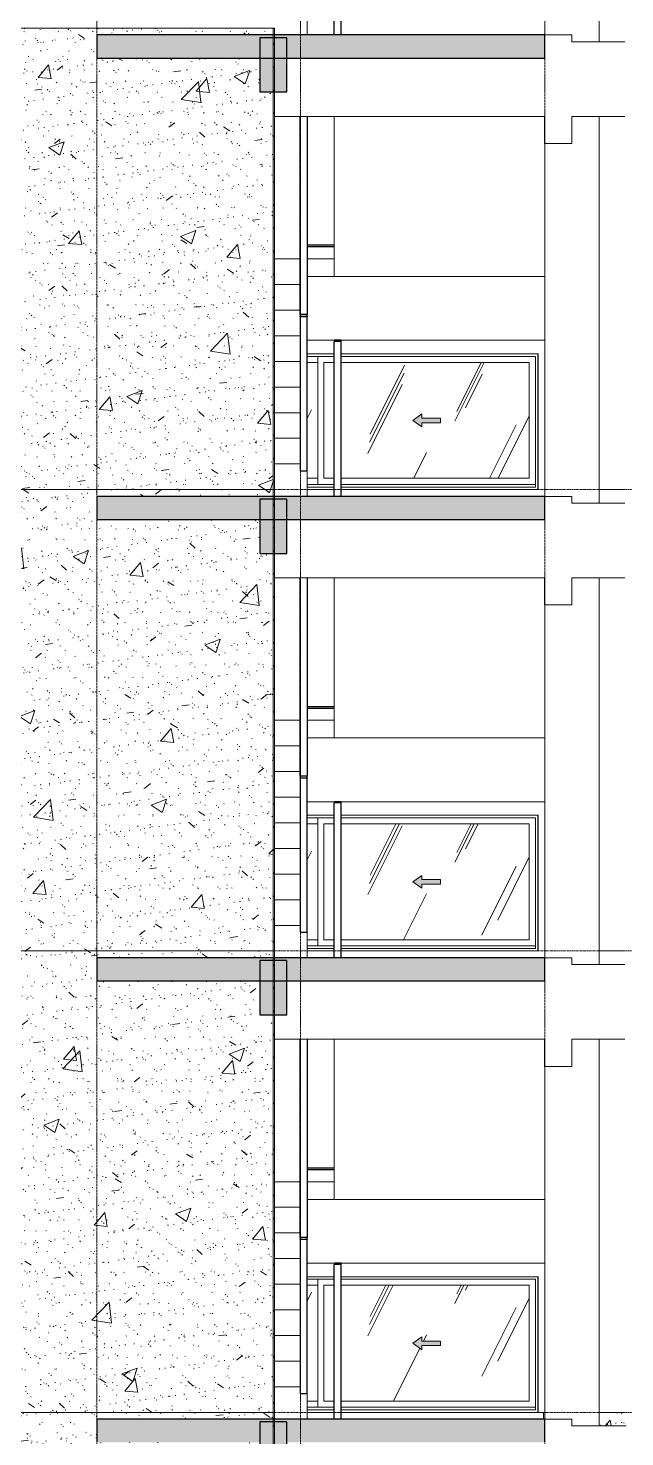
# Model space of a CAD drawing. Header units: millimetres. Extents: x 25061 to 259291, y -8723 to 35400.
# Drawn here: x 114447 to 118842, y 15620 to 26000 of the extents above; entities that cross this region are included whole.
import ezdxf

# ---------------------------------------------------------------- set-up
doc = ezdxf.new("R2010")
doc.units = ezdxf.units.MM
for name, pattern in [('1 NÉT CALL OUT', [6, 3, -3]), ('Centre', [31.75, 6.35, -4.7625, 15.875, -4.7625]), ('Dash 1_8_', [6.35, 3.175, -3.175]), ('Grid Line', [22.225, 12.7, -3.175, 3.175, -3.175])]:
    doc.linetypes.add(name, pattern=pattern)
for name, color, linetype, lineweight in [('0-1', 7, 'Continuous', 5), ('A-AREA', 32, 'Dash 1_8_', 9), ('A-DETL-GENF', 92, 'Continuous', 9), ('A-FLOR-1', 10, 'Continuous', 25), ('A-FLOR-LEVL-2', 51, 'Centre', 9), ('A-FLOR-PATT-1', 7, 'Continuous', 9), ('A-GLAZ', 151, 'Continuous', 9), ('A-GLAZ-1', 7, '1 NÉT CALL OUT', 9), ('A-GLAZ-2', 151, '1 NÉT CALL OUT', 9), ('A-WALL', 113, 'Continuous', 9), ('A-WALL-PATT-4', 111, 'Continuous', 9), ('I-WALL', 2, 'Continuous', 9), ('I-WALL-3', 2, 'Continuous', 18), ('S-BEAM-1', 12, 'Continuous', 5), ('S-BEAM-2', 10, 'Continuous', 25), ('S-BEAM-3', 7, 'Continuous', 9), ('S-COLS-1', 7, 'Continuous', 9), ('S-GRID-1', 1, 'Grid Line', 9), ('S-STRS', 31, 'Continuous', 9)]:
    doc.layers.add(name, color=color, linetype=linetype, lineweight=lineweight)
pattern_1 = [(45, (81080.3, 14125), (-84.8528, 84.8528), [])]
pattern_2 = [(50, (81080.3, 14125), (1165.978, -102.01), [121.92, -1341.12]), (355, (81080.3, 14125), (-225.554, 1222.763), [97.536, -1072.896]), (100.451, (81177.5, 14116.5), (940.433, 1120.746), [103.616, -1139.776]), (46.184, (81080.3, 14450.1), (1734.906, -269.074), [182.88, -2011.68]), (96.636, (81224.9, 14427.7), (1519.38, 1583.536), [155.424, -1709.665]), (351.184, (81080.3, 14450.1), (1519.39, 1583.52), [146.304, -1609.344]), (21, (81242.9, 14368.8), (970.332, -654.498), [121.92, -1341.12]), (326, (81242.9, 14368.8), (395.533, 1178.804), [97.536, -1072.896]), (71.451, (81323.7, 14314.3), (1365.87, 524.296), [103.616, -1139.776]), (37.5, (81080.3, 14125), (19.767, 541.1527), [53.645, -1006.246, 53.645, -1035.507, -1076.96]), (37.5, (81080.3, 14125), (19.767, 541.1527), [-2149.043, 53.645, -1023.315]), (7.5, (81080.3, 14125), (427.646, 641.156), [53.645, -567.334, 53.645, -981.862, -410.464]), (7.5, (81080.3, 14125), (427.646, 641.156), [-1656.486, 53.645, -356.819]), (327.5, (80717.8, 14125), (867.782, -36.665), [53.645, -352.755, 53.645, -1214.323, -1682.496]), (327.5, (80717.8, 14125), (867.782, -36.665), [-1674.368, 53.645, -1628.85]), (317.5, (80555.2, 14125), (948.028, 162.731), [53.645, -474.675, 53.645, -788.416, -1194.816]), (317.5, (80555.2, 14125), (948.028, 162.731), [-1370.38, 53.645, -1141.17])]
pattern_3 = [(37.5, (81080.3, 14125), (-5.1206, 156.61216), [5.364, -118.181, 5.364, -132.812, -132.08]), (37.5, (81080.3, 14125), (-5.1206, 156.61216), [-261.722, 5.364, -126.716]), (7.5, (81080.3, 14125), (143.847, 229.3842), [5.364, -61.285, 5.364, -105.989, -42.672]), (7.5, (81080.3, 14125), (143.847, 229.3842), [-178.003, 5.364, -37.308]), (327.5, (80980.33, 14125), (253.1176, 0.4601), [5.364, -35.276, 5.364, -140.94, -191.008]), (327.5, (80980.33, 14125), (253.1176, 0.4601), [-186.944, 5.364, -185.644]), (317.5, (80980.33, 14125), (244.3381, 71.3376), [5.364, -14.956, 5.364, -90.546, -109.728]), (317.5, (80980.33, 14125), (244.3381, 71.3376), [-116.23, 5.364, -104.364])]
pattern_4 = [(63.435, (82989.9, 14236.3), (-0.002, 1625.6), [567.96, -3066.99]), (63.435, (81364.3, 14236.3), (-0.002, 1625.6), [567.96, -3066.99]), (63.435, (83768.1, 14550.35), (-0.002, 1625.6), [567.96, -3066.99]), (63.435, (82142.5, 14550.35), (-0.002, 1625.6), [567.96, -3066.99]), (63.435, (83650.3, 14439.5), (-0.002, 1625.6), [567.96, -3066.99]), (63.435, (82024.7, 14439.5), (-0.002, 1625.6), [567.96, -3066.99]), (63.435, (83530.26, 15074.4), (-0.002, 1625.6), [276.055, -3358.896]), (63.435, (81904.66, 15074.4), (-0.002, 1625.6), [276.055, -3358.896]), (63.435, (83451.74, 14976.15), (-0.002, 1625.6), [567.96, -3066.99]), (63.435, (81826.14, 14976.15), (-0.002, 1625.6), [567.96, -3066.99]), (63.435, (83465.6, 15046.7), (-0.002, 1625.6), [567.96, -3066.99]), (63.435, (81840, 15046.7), (-0.002, 1625.6), [567.96, -3066.99]), (63.435, (82809.74, 14737.2), (-0.002, 1625.6), [567.96, -3066.99]), (63.435, (81184.14, 14737.2), (-0.002, 1625.6), [567.96, -3066.99]), (63.435, (82823.6, 14820.35), (-0.002, 1625.6), [567.96, -3066.99]), (63.435, (81198, 14820.35), (-0.002, 1625.6), [567.96, -3066.99]), (63.435, (82827.3, 14880.3), (-0.002, 1625.6), [567.96, -3066.99]), (63.435, (81201.7, 14880.3), (-0.002, 1625.6), [567.96, -3066.99])]

# ---------------------------------------------------------------- blocks, each defined once
blk = doc.blocks.new('NCV_TKTC_KET CAU_rvt-1-TKCS_MẶT CẮT 1')
at = {"layer": 'A-FLOR-PATT-1'}
h = blk.add_hatch(color=256, dxfattribs=at)
h.paths.add_polyline_path([(42653, 25780), (45953, 25780), (45953, 25950), (42653, 25950)])
h.paths.add_polyline_path([(118253, 25780), (118253, 25950), (114953, 25950), (114953, 25780), (117941, 25780)])
h = blk.add_hatch(color=256, dxfattribs=at)
h.paths.add_polyline_path([(42653, 22380), (45953, 22380), (45953, 22550), (42653, 22550), (42653, 22523)])
h.paths.add_polyline_path([(115542, 22380), (118253, 22380), (118253, 22550), (114953, 22550), (114953, 22380)])
h = blk.add_hatch(color=256, dxfattribs=at)
h.paths.add_polyline_path([(45953, 18980), (45953, 19150), (42653, 19150), (42653, 18980), (45153, 18980)])
h.paths.add_polyline_path([(118253, 18980), (118253, 19150), (114953, 19150), (114953, 18980), (117941, 18980)])
h = blk.add_hatch(color=256, dxfattribs=at)
h.paths.add_polyline_path([(45953, 15580), (45953, 15750), (42653, 15750), (42653, 15580), (45153, 15580)])
h.paths.add_polyline_path([(118253, 15580), (118253, 15750), (114953, 15750), (114953, 15580), (117941, 15580)])
at = {"layer": 'S-BEAM-1'}
for points in [[(116353, 25530), (116353, 25930), (116153, 25930), (116153, 25530), (116342, 25530)], [(116353, 22130), (116353, 22530), (116153, 22530), (116153, 22130), (116342, 22130)], [(116353, 18730), (116353, 19130), (116153, 19130), (116153, 18730), (116342, 18730)], [(116353, 15330), (116353, 15730), (116153, 15730), (116153, 15330), (116342, 15330)]]:
    blk.add_hatch(color=256, dxfattribs=at).paths.add_polyline_path(points)
at = {"layer": 'A-FLOR-1'}
for p, q in [((118253, 25950), (114953, 25950)), ((114953, 25950), (114953, 25780)), ((118253, 25780), (118253, 25950)), ((114953, 25780), (118253, 25780)), ((118253, 22550), (114953, 22550)), ((114953, 22550), (114953, 22380)), ((118253, 22380), (118253, 22550)), ((114953, 22380), (118253, 22380)), ((118253, 19150), (114953, 19150)), ((114953, 19150), (114953, 18980)), ((118253, 18980), (118253, 19150)), ((114953, 18980), (118253, 18980)), ((118253, 15750), (114953, 15750)), ((114953, 15750), (114953, 15580)), ((118253, 15580), (118253, 15750))]:
    blk.add_line(p, q, dxfattribs=at)
at = {"layer": 'S-BEAM-2'}
for p, q in [((116353, 25930), (116153, 25930)), ((116153, 25930), (116153, 25530)), ((116353, 25530), (116353, 25930)), ((116153, 25530), (116353, 25530)), ((116353, 22530), (116153, 22530)), ((116153, 22530), (116153, 22130)), ((116353, 22130), (116353, 22530)), ((116153, 22130), (116353, 22130)), ((116353, 19130), (116153, 19130)), ((116153, 19130), (116153, 18730)), ((116353, 18730), (116353, 19130)), ((116153, 18730), (116353, 18730)), ((116353, 15730), (116153, 15730)), ((116153, 15730), (116153, 15330)), ((116353, 15330), (116353, 15730))]:
    blk.add_line(p, q, dxfattribs=at)
at = {"layer": 'S-BEAM-3'}
for p, q in [((118253, 25950), (118452, 25950)), ((118452, 25900), (118452, 25950)), ((118452, 25900), (118842, 25900)), ((116263, 25350), (118252, 25350)), ((118252, 25150), (118252, 25350)), ((118452, 25350), (118452, 25150)), ((118452, 25350), (118842, 25350)), ((118452, 25150), (118252, 25150)), ((116503, 23700), (116703, 23700)), ((116753, 23700), (118253, 23700)), ((118253, 22550), (118452, 22550)), ((118452, 22500), (118452, 22550)), ((118452, 22500), (118842, 22500)), ((116263, 21950), (118252, 21950)), ((118252, 21750), (118252, 21950)), ((118452, 21950), (118452, 21750)), ((118452, 21950), (118842, 21950)), ((118452, 21750), (118252, 21750)), ((116503, 20300), (116703, 20300)), ((116753, 20300), (118253, 20300)), ((118253, 19150), (118452, 19150)), ((118452, 19100), (118452, 19150)), ((118452, 19100), (118842, 19100)), ((116263, 18550), (118252, 18550)), ((118252, 18350), (118252, 18550)), ((118452, 18550), (118452, 18350)), ((118452, 18550), (118842, 18550)), ((118452, 18350), (118252, 18350)), ((116503, 16900), (116703, 16900)), ((116753, 16900), (118253, 16900)), ((118253, 15750), (118452, 15750)), ((118452, 15700), (118452, 15750)), ((118452, 15700), (118852, 15700))]:
    blk.add_line(p, q, dxfattribs=at)
at = {"layer": 'S-COLS-1'}
for p, q in [((118253, 25950), (118253, 28750)), ((118653, 25900), (118653, 28750)), ((118653, 22500), (118653, 25350)), ((118253, 22550), (118253, 25150)), ((118653, 19100), (118653, 21950)), ((118253, 19150), (118253, 21750)), ((118653, 15700), (118653, 18550)), ((118253, 15750), (118253, 18350))]:
    blk.add_line(p, q, dxfattribs=at)
blk = doc.blocks.new('Railing - 50 x 10mm-952828-TKCS_MẶT CẮT 1')
at = {"layer": ''}
for p, q in [((44153, 27091), (44203, 27091)), ((44153, 25950), (44153, 27091)), ((44203, 25950), (44203, 27091))]:
    blk.add_line(p, q, dxfattribs=at)
blk = doc.blocks.new('Railing - 50 x 10mm-952826-TKCS_MẶT CẮT 1')
at = {"layer": ''}
for p, q in [((44403, 23877), (44403, 23873)), ((44453, 23873), (44453, 23877)), ((44403, 23873), (44453, 23873)), ((44403, 22739), (44403, 23873)), ((44453, 23873), (44453, 22739)), ((44453, 22739), (44403, 22739))]:
    blk.add_line(p, q, dxfattribs=at)
blk = doc.blocks.new('Railing - Railing-948113-TKCS_MẶT CẮT 1')
at = {"layer": ''}
for p, q in [((116702, 24400), (116502, 24400)), ((116502, 24390), (116702, 24390))]:
    blk.add_line(p, q, dxfattribs=at)
at = {"extrusion": (0, 0, -1), "zscale": -1}
for name in ['Railing - 50 x 10mm-952828-TKCS_MẶT CẮT 1', 'Railing - 50 x 10mm-952826-TKCS_MẶT CẮT 1']:
    blk.add_blockref(name, (-160905, 0), dxfattribs=at)
blk = doc.blocks.new('Top Rail Type - Top Rail_Internal_-948122-TKCS_MẶT CẮT 1')
at = {"layer": ''}
for p, q in [((116753, 10100), (116703, 10100)), ((116703, 10100), (116703, 10091)), ((116753, 10091), (116753, 10100)), ((116452, 6889), (116452, 8350)), ((116502, 8350), (116502, 6889)), ((116452, 6889), (116452, 6877)), ((116502, 6889), (116452, 6889)), ((116452, 6877), (116502, 6877)), ((116502, 6877), (116502, 6889))]:
    blk.add_line(p, q, dxfattribs=at)
blk = doc.blocks.new('1_FAMILY RVT - W01-WxH 1000x3200-V61-TKCS_MẶT CẮT 1')
at = {"layer": 'A-GLAZ'}
h = blk.add_hatch(dxfattribs=at)
h.set_pattern_fill('FP_2', color=256, style=0, pattern_type=2)
h.set_pattern_definition(pattern_4)
h.paths.add_polyline_path([(116580, 15883), (116580, 16737), (116503, 16737), (116503, 15883)])
h = blk.add_hatch(dxfattribs=at)
h.set_pattern_fill('FP_2', color=256, style=0, pattern_type=2)
h.set_pattern_definition(pattern_4)
h.paths.add_polyline_path([(117484, 15883), (118139, 15883), (118139, 16737), (116753, 16737), (116753, 15883), (117348, 15883)])
h.paths.add_polyline_path([(116703, 15883), (116703, 16737), (116625, 16737), (116625, 15883)])
h.paths.add_polyline_path([(117348, 16262), (117280, 16310), (117348, 16357), (117348, 16326), (117484, 16326), (117484, 16293), (117348, 16293)])
at = {"layer": 'A-GLAZ-2'}
blk.add_hatch(color=256, dxfattribs=at).paths.add_polyline_path([(117348, 16262), (117348, 16293), (117484, 16293), (117484, 16326), (117348, 16326), (117348, 16357), (117280, 16310)])
at = {"layer": 'A-DETL-GENF'}
for p, q in [((117280, 16310), (117348, 16357)), ((117280, 16310), (117348, 16357)), ((117348, 16262), (117280, 16310)), ((117280, 16310), (117348, 16262)), ((117348, 16357), (117348, 16326)), ((117348, 16357), (117348, 16326)), ((117348, 16326), (117484, 16326)), ((117484, 16326), (117348, 16326)), ((117484, 16326), (117484, 16293)), ((117484, 16326), (117484, 16293)), ((117484, 16293), (117348, 16293)), ((117348, 16293), (117348, 16262)), ((117484, 16293), (117348, 16293)), ((117348, 16293), (117348, 16262))]:
    blk.add_line(p, q, dxfattribs=at)
at = {"layer": 'A-GLAZ'}
for p, q in [((116503, 16800), (116703, 16800)), ((116703, 16781), (116503, 16781)), ((116503, 16737), (116580, 16737)), ((116580, 15838), (116580, 16781)), ((116703, 16737), (116625, 16737)), ((116625, 16737), (116625, 15883)), ((116753, 16800), (118203, 16800)), ((118184, 16781), (116753, 16781)), ((118139, 16737), (116753, 16737)), ((118139, 15883), (118139, 16737)), ((118184, 15819), (118184, 16781)), ((118203, 16800), (118203, 15800)), ((116580, 15883), (116503, 15883)), ((116625, 15883), (116703, 15883)), ((116753, 15883), (118139, 15883)), ((116503, 15838), (116703, 15838)), ((116503, 15819), (116703, 15819)), ((116703, 15800), (116503, 15800)), ((116703, 15838), (116580, 15838)), ((116753, 15838), (118184, 15838)), ((118184, 15838), (116753, 15838)), ((116753, 15819), (118184, 15819)), ((118203, 15800), (116753, 15800))]:
    blk.add_line(p, q, dxfattribs=at)
blk = doc.blocks.new('1_FAMILY RVT - W01-WxH 1000x3200-V118-TKCS_MẶT CẮT 1')
at = {"layer": 'A-GLAZ'}
h = blk.add_hatch(dxfattribs=at)
h.set_pattern_fill('FP_2', color=256, style=0, pattern_type=2)
h.set_pattern_definition(pattern_4)
h.paths.add_polyline_path([(116580, 19283), (116580, 20137), (116503, 20137), (116503, 19283)])
h = blk.add_hatch(dxfattribs=at)
h.set_pattern_fill('FP_2', color=256, style=0, pattern_type=2)
h.set_pattern_definition(pattern_4)
h.paths.add_polyline_path([(118139, 19283), (118139, 20137), (116753, 20137), (116753, 19283), (117941, 19283)])
h.paths.add_polyline_path([(116625, 19283), (116703, 19283), (116703, 20137), (116625, 20137), (116625, 19288)])
h.paths.add_polyline_path([(117348, 19662), (117280, 19710), (117348, 19757), (117348, 19726), (117484, 19726), (117484, 19693), (117348, 19693)])
at = {"layer": 'A-GLAZ-2'}
blk.add_hatch(color=256, dxfattribs=at).paths.add_polyline_path([(117348, 19662), (117348, 19693), (117484, 19693), (117484, 19726), (117348, 19726), (117348, 19757), (117280, 19710)])
at = {"layer": 'A-DETL-GENF'}
for p, q in [((117280, 19710), (117348, 19757)), ((117280, 19710), (117348, 19757)), ((117348, 19757), (117348, 19726)), ((117348, 19757), (117348, 19726)), ((117348, 19726), (117484, 19726)), ((117484, 19726), (117348, 19726)), ((117484, 19726), (117484, 19693)), ((117484, 19726), (117484, 19693)), ((117348, 19662), (117280, 19710)), ((117280, 19710), (117348, 19662)), ((117484, 19693), (117348, 19693)), ((117348, 19693), (117348, 19662)), ((117484, 19693), (117348, 19693)), ((117348, 19693), (117348, 19662))]:
    blk.add_line(p, q, dxfattribs=at)
at = {"layer": 'A-GLAZ'}
for p, q in [((116503, 20200), (116703, 20200)), ((116703, 20181), (116503, 20181)), ((116580, 19238), (116580, 20181)), ((116753, 20200), (118203, 20200)), ((118184, 20181), (116753, 20181)), ((118184, 19219), (118184, 20181)), ((118203, 20200), (118203, 19200)), ((116503, 20137), (116580, 20137)), ((116703, 20137), (116625, 20137)), ((116625, 20137), (116625, 19283)), ((118139, 20137), (116753, 20137)), ((118139, 19283), (118139, 20137)), ((116580, 19283), (116503, 19283)), ((116503, 19238), (116703, 19238)), ((116503, 19219), (116703, 19219)), ((116703, 19238), (116580, 19238)), ((116625, 19283), (116703, 19283)), ((116753, 19283), (118139, 19283)), ((116753, 19238), (118184, 19238)), ((118184, 19238), (116753, 19238)), ((116753, 19219), (118184, 19219)), ((116703, 19200), (116503, 19200)), ((118203, 19200), (116753, 19200))]:
    blk.add_line(p, q, dxfattribs=at)
blk = doc.blocks.new('1_FAMILY RVT - W01-WxH 1000x3200-V120-TKCS_MẶT CẮT 1')
at = {"layer": 'A-GLAZ'}
h = blk.add_hatch(dxfattribs=at)
h.set_pattern_fill('FP_2', color=256, style=0, pattern_type=2)
h.set_pattern_definition(pattern_4)
h.paths.add_polyline_path([(116580, 22683), (116580, 23537), (116503, 23537), (116503, 22683), (116542, 22683)])
h = blk.add_hatch(dxfattribs=at)
h.set_pattern_fill('FP_2', color=256, style=0, pattern_type=2)
h.set_pattern_definition(pattern_4)
h.paths.add_polyline_path([(117280, 22683), (118139, 22683), (118139, 23537), (116753, 23537), (116753, 22683), (117142, 22683)])
h.paths.add_polyline_path([(116625, 22683), (116703, 22683), (116703, 23537), (116625, 23537), (116625, 22688)])
h.paths.add_polyline_path([(117348, 23062), (117280, 23110), (117348, 23157), (117348, 23126), (117484, 23126), (117484, 23093), (117348, 23093)])
at = {"layer": 'A-GLAZ-2'}
blk.add_hatch(color=256, dxfattribs=at).paths.add_polyline_path([(117348, 23062), (117348, 23093), (117484, 23093), (117484, 23126), (117348, 23126), (117348, 23157), (117280, 23110)])
at = {"layer": 'A-DETL-GENF'}
for p, q in [((117280, 23110), (117348, 23157)), ((117280, 23110), (117348, 23157)), ((117348, 23157), (117348, 23126)), ((117348, 23157), (117348, 23126)), ((117348, 23062), (117280, 23110)), ((117280, 23110), (117348, 23062)), ((117348, 23126), (117484, 23126)), ((117484, 23126), (117348, 23126)), ((117484, 23093), (117348, 23093)), ((117348, 23093), (117348, 23062)), ((117484, 23093), (117348, 23093)), ((117348, 23093), (117348, 23062)), ((117484, 23126), (117484, 23093)), ((117484, 23126), (117484, 23093))]:
    blk.add_line(p, q, dxfattribs=at)
at = {"layer": 'A-GLAZ'}
for p, q in [((116503, 23600), (116703, 23600)), ((116703, 23581), (116503, 23581)), ((116580, 22638), (116580, 23581)), ((116753, 23600), (118203, 23600)), ((118184, 23581), (116753, 23581)), ((118184, 22619), (118184, 23581)), ((118203, 23600), (118203, 22600)), ((116503, 23537), (116580, 23537)), ((116703, 23537), (116625, 23537)), ((116625, 23537), (116625, 22683)), ((118139, 23537), (116753, 23537)), ((118139, 22683), (118139, 23537)), ((116580, 22683), (116503, 22683)), ((116503, 22638), (116703, 22638)), ((116703, 22638), (116580, 22638)), ((116625, 22683), (116703, 22683)), ((116753, 22683), (118139, 22683)), ((116753, 22638), (118184, 22638)), ((118184, 22638), (116753, 22638)), ((116503, 22619), (116703, 22619)), ((116703, 22600), (116503, 22600)), ((116753, 22619), (118184, 22619)), ((118203, 22600), (116753, 22600))]:
    blk.add_line(p, q, dxfattribs=at)

msp = doc.modelspace()

# ---------------------------------------------------------------- hatches: boundary and pattern name
at = {"layer": 'A-WALL-PATT-4'}
h = msp.add_hatch(dxfattribs=at)
h.set_pattern_fill('FP_4', color=256, style=0, pattern_type=2)
h.set_pattern_definition(pattern_2)
h.paths.add_polyline_path([(114741.9, 22600), (116252.6, 22600), (116252.6, 25530), (116152.6, 25530), (116152.6, 25780), (114952.6, 25780), (114952.6, 25950), (116252.6, 25950), (116252.6, 26000), (114352.6, 26000), (114352.6, 22600)])
h = msp.add_hatch(dxfattribs=at)
h.set_pattern_fill('FP_5', color=256, style=0, pattern_type=2)
h.set_pattern_definition(pattern_3)
h.paths.add_polyline_path([(114741.9, 22600), (116252.6, 22600), (116252.6, 25530), (116152.6, 25530), (116152.6, 25780), (114952.6, 25780), (114952.6, 25950), (116252.6, 25950), (116252.6, 26000), (114352.6, 26000), (114352.6, 22600)])
h = msp.add_hatch(dxfattribs=at)
h.set_pattern_fill('FP_3', color=256, style=0, pattern_type=2)
h.set_pattern_definition(pattern_1)
h.paths.add_polyline_path([(116252.6, 22600), (116262.6, 22600), (116262.6, 26000), (116252.6, 26000), (116252.6, 23131.4)])
h = msp.add_hatch(dxfattribs=at)
h.set_pattern_fill('FP_4', color=256, style=0, pattern_type=2)
h.set_pattern_definition(pattern_2)
h.paths.add_polyline_path([(114741.9, 19200), (116252.6, 19200), (116252.6, 22130), (116152.6, 22130), (116152.6, 22380), (114952.6, 22380), (114952.6, 22550), (116252.6, 22550), (116252.6, 22600), (114352.6, 22600), (114352.6, 19200)])
h = msp.add_hatch(dxfattribs=at)
h.set_pattern_fill('FP_5', color=256, style=0, pattern_type=2)
h.set_pattern_definition(pattern_3)
h.paths.add_polyline_path([(114741.9, 19200), (116252.6, 19200), (116252.6, 22130), (116152.6, 22130), (116152.6, 22380), (114952.6, 22380), (114952.6, 22550), (116252.6, 22550), (116252.6, 22600), (114352.6, 22600), (114352.6, 19200)])
h = msp.add_hatch(dxfattribs=at)
h.set_pattern_fill('FP_3', color=256, style=0, pattern_type=2)
h.set_pattern_definition(pattern_1)
h.paths.add_polyline_path([(116252.6, 19200), (116262.6, 19200), (116262.6, 22600), (116252.6, 22600), (116252.6, 19482)])
h = msp.add_hatch(dxfattribs=at)
h.set_pattern_fill('FP_4', color=256, style=0, pattern_type=2)
h.set_pattern_definition(pattern_2)
h.paths.add_polyline_path([(114352.6, 15800), (116252.6, 15800), (116252.6, 18730), (116152.6, 18730), (116152.6, 18980), (114952.6, 18980), (114952.6, 19150), (116252.6, 19150), (116252.6, 19200), (114352.6, 19200), (114352.6, 15832.7)])
h = msp.add_hatch(dxfattribs=at)
h.set_pattern_fill('FP_5', color=256, style=0, pattern_type=2)
h.set_pattern_definition(pattern_3)
h.paths.add_polyline_path([(114352.6, 15800), (116252.6, 15800), (116252.6, 18730), (116152.6, 18730), (116152.6, 18980), (114952.6, 18980), (114952.6, 19150), (116252.6, 19150), (116252.6, 19200), (114352.6, 19200), (114352.6, 15832.7)])
h = msp.add_hatch(dxfattribs=at)
h.set_pattern_fill('FP_3', color=256, style=0, pattern_type=2)
h.set_pattern_definition(pattern_1)
h.paths.add_polyline_path([(116252.6, 15800), (116262.6, 15800), (116262.6, 19200), (116252.6, 19200), (116252.6, 15832.7)])
h = msp.add_hatch(dxfattribs=at)
h.set_pattern_fill('FP_4', color=256, style=0, pattern_type=2)
h.set_pattern_definition(pattern_2)
h.paths.add_polyline_path([(114352.6, 12400), (116252.6, 12400), (116252.6, 15330), (116152.6, 15330), (116152.6, 15580), (114952.6, 15580), (114952.6, 15750), (116252.6, 15750), (116252.6, 15800), (114352.6, 15800), (114352.6, 13399.9)])
h = msp.add_hatch(dxfattribs=at)
h.set_pattern_fill('FP_5', color=256, style=0, pattern_type=2)
h.set_pattern_definition(pattern_3)
h.paths.add_polyline_path([(114352.6, 12400), (116252.6, 12400), (116252.6, 15330), (116152.6, 15330), (116152.6, 15580), (114952.6, 15580), (114952.6, 15750), (116252.6, 15750), (116252.6, 15800), (114352.6, 15800), (114352.6, 13399.9)])
h = msp.add_hatch(dxfattribs=at)
h.set_pattern_fill('FP_3', color=256, style=0, pattern_type=2)
h.set_pattern_definition(pattern_1)
h.paths.add_polyline_path([(116262.6, 12400), (116262.6, 15800), (116252.6, 15800), (116252.6, 12400)])
h = msp.add_hatch(dxfattribs=at)
h.set_pattern_fill('FP_4', color=256, style=0, pattern_type=2)
h.set_pattern_definition(pattern_2)
h.paths.add_polyline_path([(118252.6, 12400), (118252.5, 15150), (118242.6, 15150), (118242.6, 12400)])
h.paths.add_polyline_path([(118852.2, 15700), (118852.4, 15700), (118852.4, 15800), (118652.6, 15800), (118652.6, 15700), (118842.5, 15700)])
h.paths.add_polyline_path([(118242.6, 15750), (118252.6, 15750), (118252.5, 15800), (118242.6, 15800)])
h = msp.add_hatch(dxfattribs=at)
h.set_pattern_fill('FP_5', color=256, style=0, pattern_type=2)
h.set_pattern_definition(pattern_3)
h.paths.add_polyline_path([(118252.6, 12400), (118252.5, 15150), (118242.6, 15150), (118242.6, 12400)])
h.paths.add_polyline_path([(118852.2, 15700), (118852.4, 15700), (118852.4, 15800), (118652.6, 15800), (118652.6, 15700), (118842.5, 15700)])
h.paths.add_polyline_path([(118242.6, 15750), (118252.6, 15750), (118252.5, 15800), (118242.6, 15800)])

# ---------------------------------------------------------------- linework, layer by layer
at = {"layer": 'A-AREA'}
for p, q in [((116202.6, 22600), (114352.6, 22600)), ((116202.6, 19200), (114352.6, 19200)), ((116502.6, 15800), (116702.6, 15800)), ((116752.6, 15800), (118242.6, 15800))]:
    msp.add_line(p, q, dxfattribs=at)
at = {"layer": 'A-FLOR-LEVL-2'}
for p, q in [((25061.1, 22600), (134152.6, 22600)), ((25061.1, 19200), (134152.6, 19200)), ((25061.1, 15800), (134152.6, 15800))]:
    msp.add_line(p, q, dxfattribs=at)
at = {"layer": 'A-WALL'}
for p, q in [((118652.6, 28750), (118652.6, 25900)), ((118652.6, 25350), (118652.6, 22500)), ((116502.6, 23600), (116702.6, 23600)), ((116752.6, 23600), (118202.6, 23600)), ((118202.6, 23600), (118202.6, 22600)), ((116702.6, 22600), (116502.6, 22600)), ((118202.6, 22600), (116752.6, 22600)), ((118842.5, 22600), (118652.6, 22600)), ((118652.6, 21950), (118652.6, 19100)), ((116502.6, 20200), (116702.6, 20200)), ((116752.6, 20200), (118202.6, 20200)), ((118202.6, 20200), (118202.6, 19200)), ((116702.6, 19200), (116502.6, 19200)), ((118202.6, 19200), (116752.6, 19200)), ((118842.5, 19200), (118652.6, 19200)), ((118652.6, 18550), (118652.6, 15800)), ((116502.6, 16800), (116702.6, 16800)), ((116752.6, 16800), (118202.6, 16800)), ((118202.6, 16800), (118202.6, 15800)), ((116702.6, 15800), (116502.6, 15800)), ((118242.6, 15800), (116752.6, 15800)), ((118652.6, 15800), (118842.5, 15800))]:
    msp.add_line(p, q, dxfattribs=at)
at = {"layer": 'I-WALL'}
for p, q in [((116252.6, 26000), (114352.6, 26000)), ((116252.6, 22600), (114352.6, 22600)), ((114352.6, 22600), (116252.6, 22600)), ((116252.6, 19200), (114352.6, 19200)), ((114352.6, 19200), (116252.6, 19200)), ((114352.6, 15800), (116252.6, 15800)), ((116252.6, 15800), (114352.6, 15800)), ((118252.6, 15800), (118242.6, 15800)), ((118242.6, 15800), (118242.6, 15750))]:
    msp.add_line(p, q, dxfattribs=at)
at = {"layer": 'I-WALL-3'}
for p, q in [((116262.6, 26000), (116252.6, 26000)), ((116252.6, 26000), (116252.6, 22600)), ((116262.6, 22600), (116262.6, 26000)), ((116262.6, 22600), (116252.6, 22600)), ((116252.6, 22600), (116252.6, 19200)), ((116252.6, 22600), (116262.6, 22600)), ((116262.6, 19200), (116262.6, 22600)), ((116262.6, 19200), (116252.6, 19200)), ((116252.6, 19200), (116252.6, 15800)), ((116252.6, 19200), (116262.6, 19200)), ((116262.6, 15800), (116262.6, 19200)), ((116252.6, 15800), (116262.6, 15800)), ((116262.6, 15800), (116252.6, 15800)), ((116252.6, 15800), (116252.6, 12400)), ((116262.6, 12400), (116262.6, 15800))]:
    msp.add_line(p, q, dxfattribs=at)
at = {"layer": 'S-GRID-1'}
for p, q in [((114952.6, -3283.1), (114952.6, 30285.9)), ((116452.6, -3283.1), (116452.6, 30285.9)), ((118252.6, -3283.1), (118252.6, 30285.9))]:
    msp.add_line(p, q, dxfattribs=at)
at = {"layer": 'S-STRS'}
for p, q in [((116502.6, 26189.5), (116502.6, 25950)), ((116702.2, 25247.9), (116702.2, 25350)), ((118252.2, 25350), (118252.2, 25247.9)), ((116702.2, 25059), (116702.2, 25247.9)), ((118252.2, 25247.9), (118252.2, 25059)), ((116702.2, 24870.1), (116702.2, 25059)), ((118252.2, 25059), (118252.2, 24870.1)), ((116702.2, 24681.3), (116702.2, 24870.1)), ((118252.2, 24870.1), (118252.2, 24681.3)), ((116702.2, 24492.4), (116702.2, 24681.3)), ((118252.2, 24681.3), (118252.2, 24492.4)), ((116702.2, 24303.5), (116702.2, 24492.4)), ((118252.2, 24492.4), (118252.2, 24303.5)), ((116262.6, 24300), (116452.2, 24300)), ((116502.6, 24300), (116702.2, 24300)), ((116502.6, 24111.1), (116502.6, 24300)), ((116702.2, 24170), (116702.2, 24303.5)), ((118252.2, 24303.5), (118252.2, 24170)), ((116262.6, 24111.1), (116452.2, 24111.1)), ((116502.6, 24170), (116702.2, 24170)), ((116502.6, 24111.1), (116502.6, 23922.2)), ((116702.2, 24170), (118252.2, 24170)), ((116262.6, 23922.2), (116452.2, 23922.2)), ((116502.6, 23922.2), (116502.6, 23733.3)), ((116262.6, 23733.3), (116452.2, 23733.3)), ((116502.6, 23733.3), (116502.6, 23544.4)), ((116262.6, 23544.4), (116452.2, 23544.4)), ((116502.6, 23544.4), (116502.6, 23355.6)), ((116262.6, 23355.6), (116452.2, 23355.6)), ((116502.6, 23355.6), (116502.6, 23166.7)), ((116262.6, 23166.7), (116452.2, 23166.7)), ((116502.6, 23166.7), (116502.6, 22977.8)), ((116262.6, 22977.8), (116452.2, 22977.8)), ((116502.6, 22977.8), (116502.6, 22788.9)), ((116262.6, 22788.9), (116452.2, 22788.9)), ((116502.6, 22788.9), (116502.6, 22550)), ((116702.2, 21847.9), (116702.2, 21950)), ((118252.2, 21950), (118252.2, 21847.9)), ((116702.2, 21659), (116702.2, 21847.9)), ((118252.2, 21847.9), (118252.2, 21659)), ((116702.2, 21470.1), (116702.2, 21659)), ((118252.2, 21659), (118252.2, 21470.1)), ((116702.2, 21281.3), (116702.2, 21470.1)), ((118252.2, 21470.1), (118252.2, 21281.3)), ((116702.2, 21092.4), (116702.2, 21281.3)), ((118252.2, 21281.3), (118252.2, 21092.4)), ((116702.2, 20903.5), (116702.2, 21092.4)), ((118252.2, 21092.4), (118252.2, 20903.5)), ((116262.6, 20900), (116452.2, 20900)), ((116502.6, 20900), (116702.2, 20900)), ((116502.6, 20711.1), (116502.6, 20900)), ((116702.2, 20770), (116702.2, 20903.5)), ((118252.2, 20903.5), (118252.2, 20770)), ((116502.6, 20770), (116702.2, 20770)), ((116702.2, 20770), (118252.2, 20770)), ((116262.6, 20711.1), (116452.2, 20711.1)), ((116502.6, 20711.1), (116502.6, 20522.2)), ((116262.6, 20522.2), (116452.2, 20522.2)), ((116502.6, 20522.2), (116502.6, 20333.3)), ((116262.6, 20333.3), (116452.2, 20333.3)), ((116502.6, 20333.3), (116502.6, 20144.4)), ((116262.6, 20144.4), (116452.2, 20144.4)), ((116502.6, 20144.4), (116502.6, 19955.6)), ((116262.6, 19955.6), (116452.2, 19955.6)), ((116502.6, 19955.6), (116502.6, 19766.7)), ((116262.6, 19766.7), (116452.2, 19766.7)), ((116502.6, 19766.7), (116502.6, 19577.8)), ((116262.6, 19577.8), (116452.2, 19577.8)), ((116502.6, 19577.8), (116502.6, 19388.9)), ((116262.6, 19388.9), (116452.2, 19388.9)), ((116502.6, 19388.9), (116502.6, 19150)), ((116702.2, 18447.9), (116702.2, 18550)), ((118252.2, 18550), (118252.2, 18447.9)), ((116702.2, 18259), (116702.2, 18447.9)), ((118252.2, 18447.9), (118252.2, 18259)), ((116702.2, 18070.1), (116702.2, 18259)), ((118252.2, 18259), (118252.2, 18070.1)), ((116702.2, 17881.3), (116702.2, 18070.1)), ((118252.2, 18070.1), (118252.2, 17881.3)), ((116702.2, 17692.4), (116702.2, 17881.3)), ((118252.2, 17881.3), (118252.2, 17692.4)), ((116702.2, 17503.5), (116702.2, 17692.4)), ((118252.2, 17692.4), (118252.2, 17503.5)), ((116262.6, 17500), (116452.2, 17500)), ((116502.6, 17500), (116702.2, 17500)), ((116502.6, 17311.1), (116502.6, 17500)), ((116702.2, 17370), (116702.2, 17503.5)), ((118252.2, 17503.5), (118252.2, 17370)), ((116502.6, 17370), (116702.2, 17370)), ((116702.2, 17370), (118252.2, 17370)), ((116262.6, 17311.1), (116452.2, 17311.1)), ((116502.6, 17311.1), (116502.6, 17122.2)), ((116262.6, 17122.2), (116452.2, 17122.2)), ((116502.6, 17122.2), (116502.6, 16933.3)), ((116262.6, 16933.3), (116452.2, 16933.3)), ((116502.6, 16933.3), (116502.6, 16744.4)), ((116262.6, 16744.4), (116452.2, 16744.4)), ((116502.6, 16744.4), (116502.6, 16555.6)), ((116262.6, 16555.6), (116452.2, 16555.6)), ((116502.6, 16555.6), (116502.6, 16366.7)), ((116262.6, 16366.7), (116452.2, 16366.7)), ((116502.6, 16366.7), (116502.6, 16177.8)), ((116262.6, 16177.8), (116452.2, 16177.8)), ((116502.6, 16177.8), (116502.6, 15988.9)), ((116262.6, 15988.9), (116452.2, 15988.9)), ((116502.6, 15988.9), (116502.6, 15750))]:
    msp.add_line(p, q, dxfattribs=at)

# ---------------------------------------------------------------- block references
at = {"layer": ''}
for name, p in [('Top Rail Type - Top Rail_Internal_-948122-TKCS_MẶT CẮT 1', (0, 17000)), ('Railing - Railing-948113-TKCS_MẶT CẮT 1', (0, 0)), ('Top Rail Type - Top Rail_Internal_-948122-TKCS_MẶT CẮT 1', (0, 13600)), ('Railing - Railing-948113-TKCS_MẶT CẮT 1', (0, -3400)), ('Top Rail Type - Top Rail_Internal_-948122-TKCS_MẶT CẮT 1', (0, 10200)), ('Railing - Railing-948113-TKCS_MẶT CẮT 1', (0, -6800)), ('Top Rail Type - Top Rail_Internal_-948122-TKCS_MẶT CẮT 1', (0, 6800)), ('Railing - Railing-948113-TKCS_MẶT CẮT 1', (0, -10200))]:
    msp.add_blockref(name, p, dxfattribs=at)
at = {"layer": '0-1'}
msp.add_blockref('NCV_TKTC_KET CAU_rvt-1-TKCS_MẶT CẮT 1', (0, 0), dxfattribs=at)
at = {"layer": 'A-GLAZ-1'}
for name in ['1_FAMILY RVT - W01-WxH 1000x3200-V120-TKCS_MẶT CẮT 1', '1_FAMILY RVT - W01-WxH 1000x3200-V118-TKCS_MẶT CẮT 1', '1_FAMILY RVT - W01-WxH 1000x3200-V61-TKCS_MẶT CẮT 1']:
    msp.add_blockref(name, (0, 0), dxfattribs=at)

doc.saveas('drawing.dxf')
